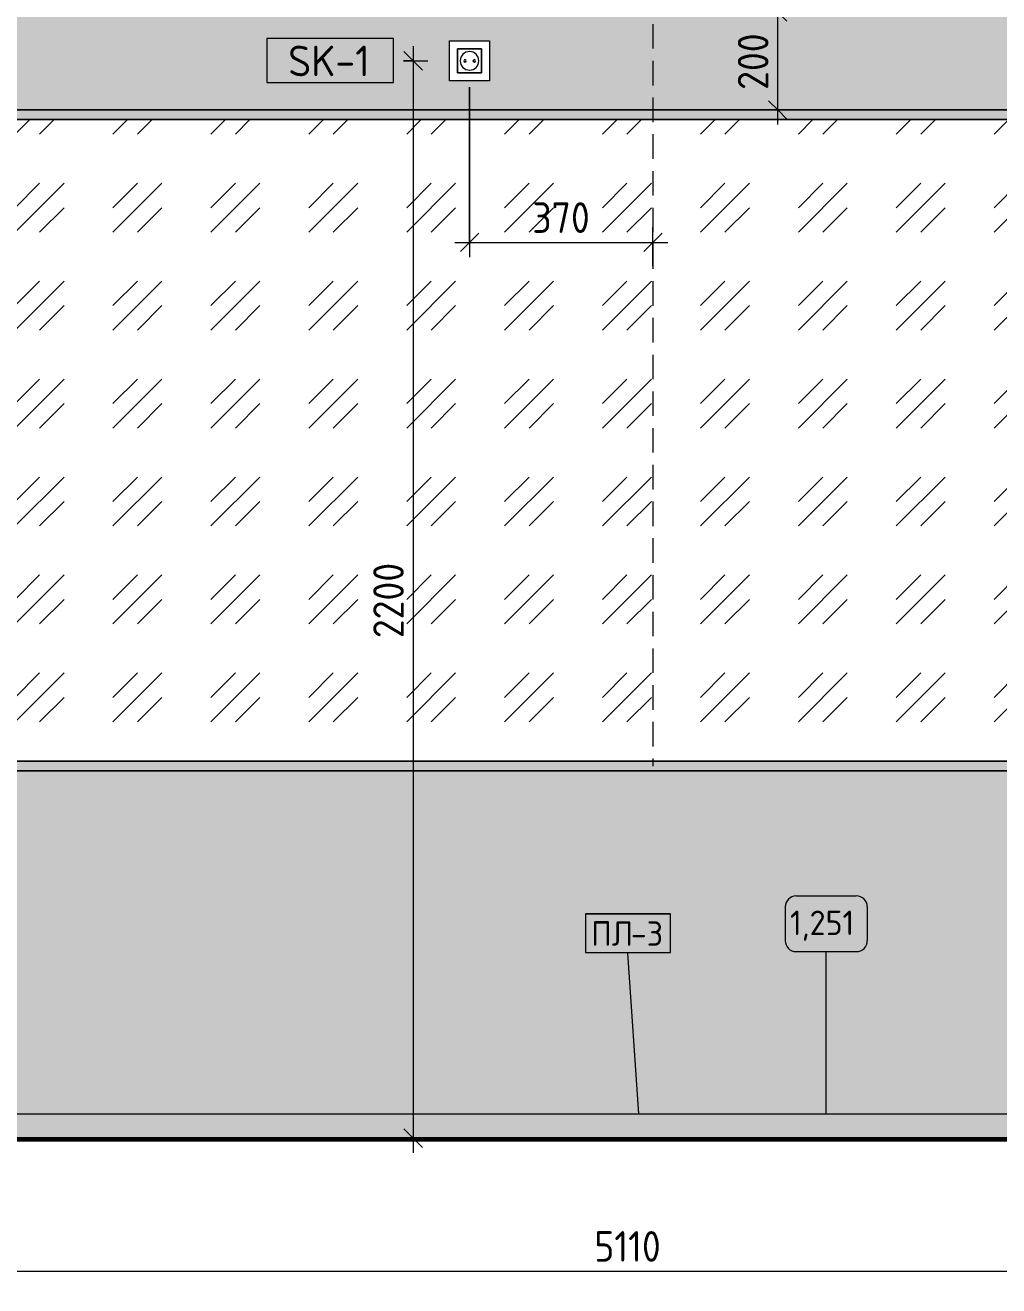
# Model space of a CAD drawing. Header units: millimetres. Extents: x 72431 to 128923, y -1987 to 12500.
# Drawn here: x 122956 to 124945, y 8099 to 10673 of the extents above; entities that cross this region are included whole.
import ezdxf

# ---------------------------------------------------------------- set-up
doc = ezdxf.new("R2010")
doc.units = ezdxf.units.MM
doc.linetypes.add('ADSK_Штрих_ш2 п1', pattern=[75, 50, -25])
for name, color, linetype, lineweight in [('A-ANNO-DIMS', 7, 'Continuous', 9), ('A-ANNO-DIMS-25', 7, 'Continuous', 9), ('A-DETL-2', 7, 'ADSK_Штрих_ш2 п1', 9), ('A-GENM', 7, 'Continuous', 9), ('A-GENM-IDEN', 7, 'Continuous', 9), ('A-WALL-PATT', 7, 'Continuous', 9), ('E-ELEC-EQPM', 7, 'Continuous', 9), ('E-ELEC-FIXT-IDEN', 7, 'Continuous', 9), ('I-FURN', 7, 'Continuous', 9), ('I-FURN-IDEN', 7, 'Continuous', 9), ('Электрические приборы', 7, 'Continuous', 9)]:
    doc.layers.add(name, color=color, linetype=linetype, lineweight=lineweight)
for name, color, linetype, lineweight, true_color in [('A-FLOR-1', 7, 'Continuous', 9, 0x787878), ('A-FLOR-FNSH-1', 7, 'Continuous', 30, 0x3c3c3c), ('I-FURN-11', 7, 'Continuous', 9, 0x949494), ('I-FURN-17', 7, 'Continuous', 9, 0xa1a1a1), ('I-FURN-9', 7, 'Continuous', 9, 0xc0c0c0), ('Розетки', 7, 'Continuous', 9, 0xff1e23)]:
    doc.layers.add(name, color=color, linetype=linetype, lineweight=lineweight, true_color=true_color)
doc.layers.add('I-FURN-12', color=7, linetype='Continuous', lineweight=9, true_color=0x303030, transparency=0.7)
doc.layers.add('I-FURN-6', color=7, linetype='Continuous', lineweight=9, true_color=0xfbfbfb, transparency=0.7)
doc.styles.add('GOST Common_5', font='GOST_Common.ttf', dxfattribs={"height": 50})
doc.styles.add('GOST Common_7', font='GOST_Common.ttf', dxfattribs={"height": 62.5})
doc.styles.add('ISOCPEUR_2', font='isocpeur.ttf', dxfattribs={"width": 0.9, "height": 62.5})
doc.dimstyles.new('ISO-2_5_0_9К_БОЛЬШОЙ_1', dxfattribs={"dimscale": 304.8, "dimtxt": 62.248823, "dimasz": 0.123031, "dimexe": 0.098425, "dimexo": 0.246063, "dimgap": 0, "dimtad": 1, "dimdec": 0, "dimrnd": 10, "dimzin": 0, "dimdsep": 46, "dimtxsty": 'ISOCPEUR_2', "dimblk1": 'OBLIQUE', "dimblk2": 'OBLIQUE', "dimsah": 1, "dimcen": 0.09, "dimdle": 0.098425, "dimazin": 0, "dimtfac": 1, "dimtdec": 4, "dimtix": 1, "dimtmove": 0, "dimatfit": 3, "dimfxl": 1, "dimtvp": 1, "dimtolj": 1, "dimtzin": 0, "dimarcsym": 2})

# ---------------------------------------------------------------- blocks, each defined once
blk = doc.blocks.new('Плинтус - Плинтус темный _ст_школа_-32864260-Развертка 3_08-4')
at = {"layer": 'A-GENM'}
for p, q in [((5020, 8450), (9055, 8450)), ((9055, 8400), (5020, 8400))]:
    blk.add_line(p, q, dxfattribs=at)
blk = doc.blocks.new('Роз - p220-V30-Развертка 3_08-4')
at = {"layer": 'Розетки'}
for p, q in [((6277, 10624.5), (6326, 10624.5)), ((6277, 10575.5), (6277, 10624.5)), ((6326, 10624.5), (6326, 10575.5)), ((6326, 10575.5), (6277, 10575.5))]:
    blk.add_line(p, q, dxfattribs=at)
for centre, radius, start, end in [((6301.5, 10600), 19, 0, 180), ((6301.5, 10600), 19, 180, 0), ((6292, 10600), 2.5, 0, 180), ((6292, 10600), 2.5, 180, 0), ((6311, 10600), 2.5, 0, 180), ((6311, 10600), 2.5, 180, 0)]:
    blk.add_arc(centre, radius, start, end, dxfattribs=at)
blk = doc.blocks.new('Рамки - Рамка х1-25282438-Развертка 3_08-4')
at = {"layer": 'E-ELEC-EQPM'}
for p, q in [((6260.5, 10641), (6342.5, 10641)), ((6260.5, 10559), (6260.5, 10641)), ((6342.5, 10641), (6342.5, 10559)), ((6277, 10624.5), (6277, 10575.5)), ((6326, 10624.5), (6277, 10624.5)), ((6326, 10575.5), (6326, 10624.5)), ((6342.5, 10559), (6260.5, 10559)), ((6277, 10575.5), (6326, 10575.5))]:
    blk.add_line(p, q, dxfattribs=at)
blk = doc.blocks.new('Зеркало обычное - Доска-32858920-Развертка 3_08-4')
at = {"layer": 'I-FURN'}
h = blk.add_hatch(dxfattribs=at)
h.set_pattern_fill('FP_16', color=256, style=0, pattern_type=2)
h.set_pattern_definition([(45, (7335.77, 8450), (-199.9995, 0), [141.421, -141.421]), (45, (7385.77, 8450), (-199.9995, 0), [70.711, -212.132]), (45, (7335.77, 8500), (-199.9995, 0), [70.711, -212.132])])
h.paths.add_polyline_path([(5020, 9170), (8681.2, 9170), (8681.2, 10480), (4671.2, 10480), (4671.2, 9820), (5020, 9820), (5020, 9181.8)])
at = {"layer": 'I-FURN-12'}
blk.add_hatch(color=256, dxfattribs=at).paths.add_polyline_path([(5471.7, 9150), (8701.2, 9150), (8701.2, 10500), (4651.2, 10500), (4651.2, 9820), (4671.2, 9820), (4671.2, 10480), (8681.2, 10480), (8681.2, 9170), (5020, 9170), (5020, 9150), (5412.3, 9150)])
at = {"layer": 'I-FURN-11'}
for p, q in [((8701.2, 10500), (4651.2, 10500)), ((5020, 9150), (8701.2, 9150))]:
    blk.add_line(p, q, dxfattribs=at)
at = {"layer": 'I-FURN-17'}
for p, q in [((8681.2, 10480), (4671.2, 10480)), ((8681.2, 10480), (4671.2, 10480)), ((5020, 9170), (8681.2, 9170)), ((5020, 9170), (8681.2, 9170))]:
    blk.add_line(p, q, dxfattribs=at)
at = {"layer": 'I-FURN-9'}
for p, q in [((4651.2, 10500), (8701.2, 10500)), ((4671.2, 10480), (8681.2, 10480)), ((4671.2, 10480), (8681.2, 10480)), ((8681.2, 9170), (5020, 9170)), ((8681.2, 9170), (5020, 9170)), ((8701.2, 9150), (5020, 9150))]:
    blk.add_line(p, q, dxfattribs=at)
blk = doc.blocks.new('DIMBLOCK47-Развертка 3_08-4')
at = {"layer": 'A-ANNO-DIMS-25'}
for p, q in [((121632.5, 8325), (121632.5, 8098.5)), ((121632.5, 8128.5), (121632.5, 8320)), ((126741.5, 8325), (126741.5, 8098.5)), ((126741.5, 8128.5), (126741.5, 8320)), ((121632.5, 8128.5), (126741.5, 8128.5))]:
    blk.add_line(p, q, dxfattribs=at)
at = {"layer": 'A-ANNO-DIMS-25', "lineweight": 20}
for p, q in [((121632.5, 8128.5), (121651.3, 8147.3)), ((126741.5, 8128.5), (126760.3, 8147.3)), ((121632.5, 8128.5), (121613.8, 8109.8)), ((126741.5, 8128.5), (126722.8, 8109.8))]:
    blk.add_line(p, q, dxfattribs=at)
at = {"layer": 'A-ANNO-DIMS-25', "color": 0, "insert": (124118.8, 8210.2), "char_height": 62.5, "width": 163.762, "attachment_point": 1, "line_spacing_factor": 1.149209, "style": 'ISOCPEUR_2'}
blk.add_mtext('5110', dxfattribs=at)
blk = doc.blocks.new('_Oblique')
at = {"color": 0, "linetype": 'ByBlock', "lineweight": -2}
blk.add_line((-0.5, -0.5), (0.5, 0.5), dxfattribs=at)
blk = doc.blocks.new('DIMBLOCK51-Развертка 3_08-4')
at = {"layer": 'A-ANNO-DIMS-25'}
for p, q in [((123864, 10546.3), (123864, 10199.4)), ((123864, 10229.4), (123864, 10546.3)), ((124238.7, 10181), (124238.7, 10259.4)), ((123834, 10229.4), (124268.7, 10229.4)), ((124238.7, 10229.4), (124238.7, 10181))]:
    blk.add_line(p, q, dxfattribs=at)
at = {"layer": 'A-ANNO-DIMS-25', "lineweight": 20}
for p, q in [((123864, 10229.4), (123882.8, 10248.2)), ((124238.7, 10229.4), (124257.4, 10248.2)), ((123864, 10229.4), (123845.3, 10210.7)), ((124238.7, 10229.4), (124219.9, 10210.7))]:
    blk.add_line(p, q, dxfattribs=at)
at = {"layer": 'A-ANNO-DIMS-25', "color": 0, "insert": (123992.1, 10311.1), "char_height": 62.5, "width": 142.215, "attachment_point": 1, "line_spacing_factor": 1.149209, "style": 'ISOCPEUR_2'}
blk.add_mtext('370', dxfattribs=at)
blk = doc.blocks.new('М_силовых электроприборов_РАЗВЕРТКИ - Типоразмер_примечание-27444908-Развертка 3_08-4')
at = {"layer": 'E-ELEC-FIXT-IDEN'}
for p, q in [((6146, 10645.6), (5887.7, 10645.6)), ((5887.7, 10645.6), (5887.7, 10555.6)), ((6146, 10555.6), (6146, 10645.6)), ((5887.7, 10555.6), (6146, 10555.6))]:
    blk.add_line(p, q, dxfattribs=at)
blk = doc.blocks.new('Mark Reiling - Mark Reiling-26174330-Развертка 3_08-4')
at = {"layer": 'A-GENM-IDEN'}
for p, q in [((6538.3, 8857.8), (6538.3, 8779)), ((6538.3, 8857.8), (6711.7, 8857.8)), ((6711.7, 8857.8), (6538.3, 8857.8)), ((6538.3, 8857.8), (6538.3, 8779)), ((6711.7, 8779), (6711.7, 8857.8)), ((6711.7, 8779), (6711.7, 8857.8)), ((6538.3, 8779), (6711.7, 8779)), ((6538.3, 8779), (6711.7, 8779))]:
    blk.add_line(p, q, dxfattribs=at)
blk = doc.blocks.new('DIMBLOCK62-Развертка 3_08-4')
at = {"layer": 'A-ANNO-DIMS-25'}
for p, q in [((122213.7, 10575), (122213.7, 11354.6)), ((126263.7, 10575), (126263.7, 11354.6)), ((122213.7, 11324.6), (126293.7, 11324.6)), ((122213.7, 11324.6), (122213.7, 10575)), ((126263.7, 11324.6), (126263.7, 10575))]:
    blk.add_line(p, q, dxfattribs=at)
at = {"layer": 'A-ANNO-DIMS-25', "lineweight": 20}
for p, q in [((122213.7, 11324.6), (122232.4, 11343.3)), ((126263.7, 11324.6), (126282.4, 11343.3)), ((122213.7, 11324.6), (122194.9, 11305.8)), ((126263.7, 11324.6), (126244.9, 11305.8))]:
    blk.add_line(p, q, dxfattribs=at)
at = {"layer": 'A-ANNO-DIMS-25', "color": 0, "insert": (124156.7, 11406.2), "char_height": 62.5, "width": 196.802, "attachment_point": 1, "line_spacing_factor": 1.149209, "style": 'ISOCPEUR_2'}
blk.add_mtext('4050', dxfattribs=at)
blk = doc.blocks.new('DIMBLOCK67-Развертка 3_08-4')
at = {"layer": 'A-ANNO-DIMS-25', "lineweight": 20}
for p, q in [((123748.8, 10600), (123730.1, 10618.8)), ((123748.8, 10600), (123767.6, 10581.2)), ((123748.8, 8400), (123730.1, 8418.7)), ((123748.8, 8400), (123767.6, 8381.2))]:
    blk.add_line(p, q, dxfattribs=at)
at = {"layer": 'A-ANNO-DIMS-25'}
for p, q in [((123748.8, 10630), (123748.8, 8370)), ((123729, 10600), (123778.8, 10600)), ((123748.8, 10600), (123729, 10600)), ((123700.3, 8400), (123778.8, 8400)), ((123748.8, 8400), (123700.3, 8400))]:
    blk.add_line(p, q, dxfattribs=at)
at = {"layer": 'A-ANNO-DIMS-25', "color": 0, "insert": (123667.2, 9421), "char_height": 62.5, "width": 189.619, "attachment_point": 1, "rotation": 90, "line_spacing_factor": 1.149209, "style": 'ISOCPEUR_2'}
blk.add_mtext('2200', dxfattribs=at)
blk = doc.blocks.new('DIMBLOCK68-Развертка 3_08-4')
at = {"layer": 'A-ANNO-DIMS-25', "lineweight": 20}
for p, q in [((124493.6, 10700), (124474.9, 10718.8)), ((124493.6, 10700), (124512.4, 10681.2)), ((124493.6, 10500), (124474.9, 10518.7)), ((124493.6, 10500), (124512.4, 10481.2))]:
    blk.add_line(p, q, dxfattribs=at)
at = {"layer": 'A-ANNO-DIMS-25'}
for p, q in [((124493.6, 10470), (124493.6, 10730)), ((124463.7, 10700), (124523.6, 10700)), ((124493.6, 10700), (124463.7, 10700)), ((124542.1, 10500), (124463.6, 10500)), ((124493.6, 10500), (124542.1, 10500))]:
    blk.add_line(p, q, dxfattribs=at)
at = {"layer": 'A-ANNO-DIMS-25', "color": 0, "insert": (124412, 10540.7), "char_height": 62.5, "width": 142.215, "attachment_point": 1, "rotation": 90, "line_spacing_factor": 1.149209, "style": 'ISOCPEUR_2'}
blk.add_mtext('200', dxfattribs=at)
blk = doc.blocks.new('Марка_Мебель - В прямоуг_Balcon_Марка-25523697-Развертка 3_08-4')
at = {"layer": 'I-FURN-IDEN'}
for p, q in [((4858.6, 10381.3), (4981.3, 10381.3)), ((4836.1, 10358.8), (4836.1, 10289.8)), ((5003.8, 10358.8), (5003.8, 10289.9)), ((4858.4, 10267.4), (4981.3, 10267.4))]:
    blk.add_line(p, q, dxfattribs=at)
for centre, radius, start, end in [((4858.6, 10358.8), 22.5, 90, 180), ((4981.3, 10358.8), 22.5, 0, 90), ((4858.4, 10289.8), 22.3, 180, 270), ((4981.3, 10289.9), 22.5, 270, 0)]:
    blk.add_arc(centre, radius, start, end, dxfattribs=at)

msp = doc.modelspace()

# ---------------------------------------------------------------- hatches: boundary and pattern name
at = {"layer": 'A-FLOR-1'}
h = msp.add_hatch(dxfattribs=at)
h.set_pattern_fill('FP_15', color=256, style=0, pattern_type=2)
h.set_pattern_definition([(45, (117562.532, 0), (-18.85854, 18.85854), [26.67, -4.445, 0.889, -4.445]), (45, (117562.532, 18.847), (-18.85854, 18.85854), []), (50, (117562.532, 0), (31.882273, -2.78904), [3.334, -36.671]), (355, (117562.53, 0), (-6.16744, 33.43476), [2.667, -29.337]), (100.451, (117565.19, -0.232), (25.71478, 30.64491), [2.833, -31.166]), (46.184, (117562.53, 8.89), (47.43861, -7.35742), [5.001, -55.007]), (96.636, (117566.485, 8.277), (41.54552, 43.30015), [4.25, -46.749]), (351.184, (117562.53, 8.89), (41.54594, 43.29915), [4, -44.005]), (21, (117566.977, 6.667), (26.53271, -17.896184), [3.334, -36.671]), (326, (117566.977, 6.667), (10.81533, 32.23273), [2.667, -29.337]), (71.451, (117569.188, 5.176), (37.3476, 14.33587), [2.833, -31.166]), (37.5, (117562.532, 0), (0.540908, 14.797043), [0.8382, -28.143, 0.8382, -28.943, -29.448]), (37.5, (117562.532, 0), (0.540908, 14.797043), [-58.763, 0.8382, -28.61]), (7.5, (117562.532, 0), (11.693745, 17.531323), [0.8382, -16.142, 0.8382, -27.476, -11.224]), (7.5, (117562.532, 0), (11.693745, 17.531323), [-45.295, 0.8382, -10.385]), (327.5, (117552.62, 0), (23.728552, -1.002312), [0.8382, -10.274, 0.8382, -33.833, -46.006]), (327.5, (117552.62, 0), (23.728552, -1.002312), [-45.783, 0.8382, -45.168]), (317.5, (117548.175, 0), (25.922812, 4.44989), [0.8382, -13.608, 0.8382, -22.187, -32.671]), (317.5, (117548.175, 0), (25.922812, 4.44989), [-37.471, 0.8382, -31.833])])
h.paths.add_polyline_path([(128675.5, 8394.5), (128912.5, 8394.5), (128912.5, 8395), (121312.5, 8395), (121312.5, 8394.5), (128556.8, 8394.5)])
at = {"layer": 'A-WALL-PATT'}
h = msp.add_hatch(color=256, dxfattribs=at)
h.paths.add_polyline_path([(121633.5, 8450), (122082.5, 8450), (122082.5, 8659), (122056.5, 8659), (122056.5, 8741), (122082.5, 8741), (122082.5, 9259), (122072.5, 9259), (122072.5, 9341), (122082.5, 9341), (122082.5, 9820), (122213.7, 9820), (122213.7, 10500), (126263.7, 10500), (126263.7, 9150), (122582.5, 9150), (122582.5, 8741), (122689.2, 8741), (122689.2, 8659), (122582.5, 8659), (122582.5, 8450), (126741.5, 8450), (126741.5, 11800), (121633.5, 11800), (121633.5, 8500)])
h.paths.add_polyline_path([(128441.5, 8450), (128441.5, 11800), (128181.5, 11800), (128181.5, 8450), (128438, 8450)])
h.paths.add_polyline_path([(122657.7, 8697.5), (122658.9, 8697.8), (122659.8, 8698.7), (122660.2, 8700), (122659.8, 8701.2), (122658.9, 8702.2), (122657.7, 8702.5), (122656.4, 8702.2), (122655.5, 8701.2), (122655.2, 8700), (122655.5, 8698.7), (122656.4, 8697.8), (122657, 8697.6)])
h.paths.add_polyline_path([(122586.7, 8697.5), (122587.9, 8697.8), (122588.9, 8698.8), (122589.2, 8700), (122588.8, 8701.2), (122587.9, 8702.2), (122586.7, 8702.5), (122585.4, 8702.2), (122584.5, 8701.2), (122584.2, 8700), (122584.5, 8698.7), (122585.4, 8697.8), (122586, 8697.6)])
h.paths.add_polyline_path([(122638.7, 8697.5), (122639.9, 8697.8), (122640.8, 8698.7), (122641.2, 8700), (122640.8, 8701.2), (122639.9, 8702.2), (122638.7, 8702.5), (122637.4, 8702.2), (122636.5, 8701.2), (122636.2, 8700), (122636.5, 8698.7), (122637.4, 8697.8), (122638, 8697.6)])
h.paths.add_polyline_path([(126422.5, 9259), (126421.5, 9259), (126421.5, 9341), (126503.5, 9341), (126503.5, 9259), (126424.5, 9259)])
h.paths.add_polyline_path([(126302.5, 9259), (126301.5, 9259), (126301.5, 9341), (126383.5, 9341), (126383.5, 9259), (126304.5, 9259)])
h.paths.add_polyline_path([(126382.5, 9260), (126382.5, 9340), (126302.5, 9340), (126302.5, 9260), (126380.5, 9260)])
h.paths.add_polyline_path([(126461.5, 9260), (126502.5, 9260), (126502.5, 9340), (126422.5, 9340), (126422.5, 9260), (126435.5, 9260)])
h.paths.add_polyline_path([(122082.5, 9260), (122082.5, 9262), (122075.5, 9262), (122075.5, 9338), (122082.5, 9338), (122082.5, 9340), (122073.5, 9340), (122073.5, 9260), (122075.5, 9260)])
h.paths.add_polyline_path([(126304.5, 9262), (126304.5, 9338), (126380.5, 9338), (126380.5, 9262), (126314.5, 9262)])
h.paths.add_polyline_path([(126500.5, 9262), (126424.5, 9262), (126424.5, 9338), (126500.5, 9338), (126500.5, 9272)])
h.paths.add_polyline_path([(126489.5, 9272), (126490.5, 9272), (126490.5, 9328), (126434.5, 9328), (126434.5, 9272), (126463.5, 9272)])
h.paths.add_polyline_path([(126369.5, 9272), (126370.5, 9272), (126370.5, 9328), (126314.5, 9328), (126314.5, 9272), (126315.5, 9272)])
h.paths.add_polyline_path([(126463.5, 9273), (126435.5, 9273), (126435.5, 9327), (126489.5, 9327), (126489.5, 9273)])
h.paths.add_polyline_path([(126315.5, 9273), (126315.5, 9327), (126369.5, 9327), (126369.5, 9273)])
h.paths.add_polyline_path([(123839.5, 10559), (123823, 10559), (123823, 10641), (123905, 10641), (123905, 10559), (123888.5, 10559)])
h.paths.add_polyline_path([(123854.5, 10597.5), (123855.8, 10597.8), (123856.7, 10598.7), (123857, 10600), (123856.7, 10601.2), (123855.8, 10602.2), (123854.5, 10602.5), (123853.3, 10602.2), (123852.4, 10601.2), (123852, 10600), (123852.4, 10598.7), (123853.3, 10597.8), (123853.9, 10597.6)])
h.paths.add_polyline_path([(123873.5, 10597.5), (123874.8, 10597.8), (123875.7, 10598.7), (123876, 10600), (123875.7, 10601.2), (123874.8, 10602.2), (123873.5, 10602.5), (123872.3, 10602.2), (123871.4, 10601.2), (123871, 10600), (123871.4, 10598.7), (123872.3, 10597.8), (123872.9, 10597.6)])
h.paths.add_polyline_path([(124088.7, 10700), (124088.7, 10900), (124388.7, 10900), (124388.7, 10700), (124162.5, 10700)])
at = {"layer": 'I-FURN-6'}
msp.add_hatch(color=256, dxfattribs=at).paths.add_polyline_path([(122582.5, 8400), (126617.5, 8400), (126617.5, 8450), (122582.5, 8450)])

# ---------------------------------------------------------------- linework, layer by layer
at = {"layer": 'A-DETL-2'}
msp.add_line((124238.7, 10900), (124238.7, 9160), dxfattribs=at)
at = {"layer": 'A-FLOR-FNSH-1'}
for p, q in [((128913, 8395), (121312.5, 8395)), ((126811.5, 8400), (121353.5, 8400))]:
    msp.add_line(p, q, dxfattribs=at)
at = {"layer": 'A-GENM-IDEN'}
msp.add_line((124210, 8450), (124187.5, 8778), dxfattribs=at)
at = {"layer": 'I-FURN-9'}
msp.add_line((122582.5, 8450), (126617.5, 8450), dxfattribs=at)
at = {"layer": 'I-FURN-IDEN'}
msp.add_line((124592.5, 8450), (124592.5, 8781), dxfattribs=at)

# ---------------------------------------------------------------- block references
at = {"layer": 'A-GENM'}
msp.add_blockref('Плинтус - Плинтус темный _ст_школа_-32864260-Развертка 3_08-4', (117562.5, 0), dxfattribs=at)
at = {"layer": 'A-GENM-IDEN'}
msp.add_blockref('Mark Reiling - Mark Reiling-26174330-Развертка 3_08-4', (117562.5, 0), dxfattribs=at)
at = {"layer": 'E-ELEC-EQPM'}
msp.add_blockref('Рамки - Рамка х1-25282438-Развертка 3_08-4', (117562.5, 0), dxfattribs=at)
at = {"layer": 'E-ELEC-FIXT-IDEN'}
msp.add_blockref('М_силовых электроприборов_РАЗВЕРТКИ - Типоразмер_примечание-27444908-Развертка 3_08-4', (117562.5, 0), dxfattribs=at)
at = {"layer": 'I-FURN-9'}
msp.add_blockref('Зеркало обычное - Доска-32858920-Развертка 3_08-4', (117562.5, 0), dxfattribs=at)
at = {"layer": 'I-FURN-IDEN'}
msp.add_blockref('Марка_Мебель - В прямоуг_Balcon_Марка-25523697-Развертка 3_08-4', (119672.6, -1486.5), dxfattribs=at)
at = {"layer": 'Электрические приборы'}
msp.add_blockref('Роз - p220-V30-Развертка 3_08-4', (117562.5, 0), dxfattribs=at)

# ---------------------------------------------------------------- texts
at = {"layer": 'A-GENM-IDEN', "char_height": 50, "attachment_point": 1, "style": 'GOST Common_5'}
for s, insert, width in [('ПЛ', (124112.4, 8842.8), 98.207), ('-3', (124193.4, 8842.8), 86.181)]:
    msp.add_mtext(s, dxfattribs=dict(at, insert=insert, width=width))
at = {"layer": 'E-ELEC-FIXT-IDEN', "insert": (123493.5, 10631.1), "char_height": 62.5, "width": 212.447, "attachment_point": 1, "style": 'GOST Common_7'}
msp.add_mtext('SK-1', dxfattribs=at)
at = {"layer": 'I-FURN-IDEN', "insert": (124518.5, 8864.7), "char_height": 50, "width": 170.359, "attachment_point": 1, "style": 'GOST Common_5'}
msp.add_mtext('1,251', dxfattribs=at)

# ---------------------------------------------------------------- dimensions: what is measured, and where the dimension line sits
at = {"layer": 'A-ANNO-DIMS'}
for base, p1, p2, override, picture, middle in [((126263.7, 11324.6), (122213.7, 10500), (126263.7, 10500), {"dimpost": '<>', "dimfxl": 4050}, 'DIMBLOCK62-Развертка 3_08-4', (124238.7, 11355.8)), ((124238.7, 10229.4), (123864, 10621.3), (124238.7, 10256), {"dimpost": '<>', "dimfxl": 523.296383}, 'DIMBLOCK51-Развертка 3_08-4', (124051.4, 10260.7)), ((126741.5, 8128.5), (121632.5, 8400), (126741.5, 8400), {"dimpost": '<>', "dimfxl": 5108.999998}, 'DIMBLOCK47-Развертка 3_08-4', (124187, 8159.8))]:
    dim = msp.add_linear_dim(base=base, p1=p1, p2=p2, dimstyle='ISO-2_5_0_9К_БОЛЬШОЙ_1', override=override, dxfattribs=at)
    dim.commit()
    dim.dimension.update_dxf_attribs({"geometry": picture, "text_midpoint": middle})
for base, p1, p2, override, picture, middle in [((124493.6, 10700), (124467.1, 10500), (124388.7, 10700), {"dimpost": '<>', "dimfxl": 214.815734}, 'DIMBLOCK68-Развертка 3_08-4', (124462.4, 10600)), ((123748.8, 8400), (123804, 10600), (123775.3, 8400), {"dimpost": '<>', "dimfxl": 2200.187418}, 'DIMBLOCK67-Развертка 3_08-4', (123717.6, 9500))]:
    dim = msp.add_linear_dim(base=base, p1=p1, p2=p2, angle=90, dimstyle='ISO-2_5_0_9К_БОЛЬШОЙ_1', override=override, dxfattribs=at)
    dim.commit()
    dim.dimension.update_dxf_attribs({"geometry": picture, "text_midpoint": middle})

doc.saveas('drawing.dxf')
